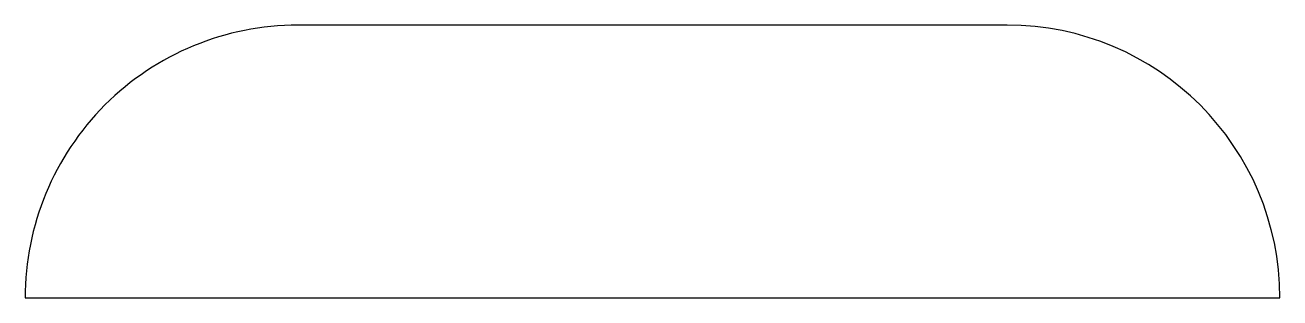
# Model space of a CAD drawing. Header units: millimetres. Extents: x -58 to 57, y 84 to 109.
import ezdxf

# ---------------------------------------------------------------- set-up
doc = ezdxf.new("R2010")
doc.units = ezdxf.units.MM
doc.layers.get('0').update_dxf_attribs({"linetype": 'CONTINUOUS'})

msp = doc.modelspace()

# ---------------------------------------------------------------- linework, layer by layer
msp.add_lwpolyline([(-57.5, 84.46), (57.5, 84.46, 0.4142), (32.5, 109.46), (-32.5, 109.46, 0.414214)], format="xyb", close=True)

doc.saveas('drawing.dxf')
